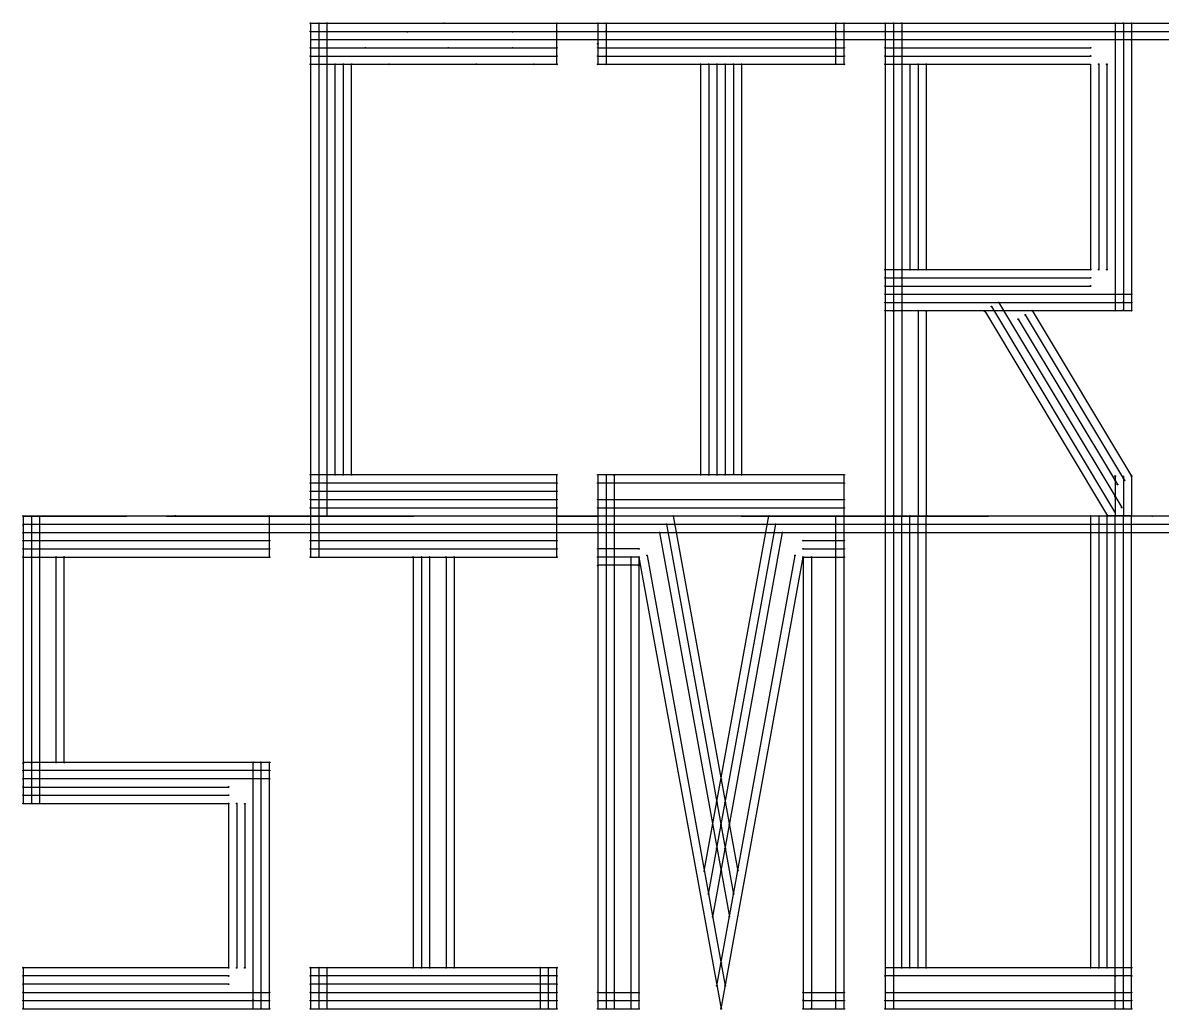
# Model space of a CAD drawing. Header units: inches. Extents: x 33 to 601, y 55 to 776.
# Drawn here: x 33.2 to 172, y 55.2 to 175.3 of the extents above; entities that cross this region are included whole.
import ezdxf

# ---------------------------------------------------------------- set-up
doc = ezdxf.new("R2010")
doc.units = ezdxf.units.IN
doc.header["$MEASUREMENT"] = 0
doc.layers.add('knots', color=255, linetype='Continuous', lineweight=30)
doc.layers.add('lettering', color=250, linetype='Continuous')

msp = doc.modelspace()

# ---------------------------------------------------------------- linework, layer by layer
at = {"layer": 'knots', "lineweight": 25}
for centre, radius in [((68.25, 175.29), 0.05), ((68.25, 175.29), 0.025), ((69.25, 175.29), 0.05), ((69.25, 175.29), 0.025), ((70.25, 175.29), 0.05), ((70.25, 175.29), 0.025), ((84.53, 175.29), 0.05), ((84.53, 175.29), 0.025), ((98.25, 175.29), 0.05), ((98.25, 175.29), 0.025), ((103.25, 175.29), 0.05), ((103.25, 175.29), 0.025), ((104.25, 175.29), 0.05), ((104.25, 175.29), 0.025), ((132.25, 175.29), 0.05), ((132.25, 175.29), 0.025), ((133.25, 175.29), 0.05), ((133.25, 175.29), 0.025), ((138.25, 175.29), 0.05), ((138.25, 175.29), 0.025), ((139.25, 175.29), 0.05), ((139.25, 175.29), 0.025), ((140.25, 175.29), 0.05), ((140.25, 175.29), 0.025), ((166.25, 175.29), 0.05), ((166.25, 175.29), 0.025), ((167.25, 175.29), 0.05), ((167.25, 175.29), 0.025), ((168.25, 175.29), 0.05), ((168.25, 175.29), 0.025), ((68.25, 174.29), 0.05), ((68.25, 174.29), 0.025), ((69.25, 174.24), 0.05), ((69.25, 174.24), 0.025), ((70.25, 174.29), 0.05), ((70.25, 174.29), 0.025), ((80.03, 174.24), 0.05), ((80.03, 174.24), 0.025), ((92.84, 174.24), 0.05), ((92.84, 174.24), 0.025), ((98.25, 174.29), 0.05), ((98.25, 174.29), 0.025), ((103.25, 174.29), 0.05), ((103.25, 174.29), 0.025), ((104.25, 174.34), 0.05), ((104.25, 174.34), 0.025), ((132.25, 174.29), 0.05), ((132.25, 174.29), 0.025), ((133.25, 174.29), 0.05), ((133.25, 174.29), 0.025), ((138.25, 174.29), 0.05), ((138.25, 174.29), 0.025), ((139.25, 174.29), 0.05), ((139.25, 174.29), 0.025), ((140.25, 174.34), 0.05), ((140.25, 174.34), 0.025), ((167.25, 174.29), 0.05), ((167.25, 174.29), 0.025), ((168.25, 174.29), 0.05), ((168.25, 174.29), 0.025), ((68.25, 172.29), 0.05), ((68.25, 172.29), 0.025), ((69.25, 173.29), 0.05), ((69.25, 172.29), 0.05), ((69.25, 173.29), 0.025), ((69.25, 172.29), 0.025), ((70.25, 173.29), 0.05), ((70.25, 172.29), 0.05), ((70.25, 173.29), 0.025), ((70.25, 172.29), 0.025), ((74.92, 172.29), 0.05), ((74.92, 172.29), 0.025), ((85.03, 172.29), 0.05), ((85.03, 172.29), 0.025), ((92.84, 172.29), 0.05), ((92.84, 172.29), 0.025), ((98.25, 173.29), 0.05), ((98.25, 172.29), 0.05), ((98.25, 173.29), 0.025), ((98.25, 172.29), 0.025), ((103.25, 173.29), 0.05), ((103.25, 172.79), 0.05), ((103.25, 172.29), 0.05), ((103.25, 173.29), 0.025), ((103.25, 172.79), 0.025), ((103.25, 172.29), 0.025), ((104.25, 173.29), 0.05), ((104.25, 172.29), 0.05), ((104.25, 173.29), 0.025), ((104.25, 172.29), 0.025), ((132.25, 173.34), 0.05), ((132.25, 172.29), 0.05), ((132.25, 173.34), 0.025), ((132.25, 172.29), 0.025), ((133.25, 173.29), 0.05), ((133.25, 172.29), 0.05), ((133.25, 173.29), 0.025), ((133.25, 172.29), 0.025), ((138.25, 173.29), 0.05), ((138.25, 172.29), 0.05), ((138.25, 173.29), 0.025), ((138.25, 172.29), 0.025), ((139.25, 172.29), 0.05), ((139.25, 172.29), 0.025), ((139.3, 173.29), 0.05), ((139.3, 173.29), 0.025), ((140.25, 173.29), 0.05), ((140.25, 172.29), 0.05), ((140.25, 173.29), 0.025), ((140.25, 172.29), 0.025), ((163.25, 172.29), 0.05), ((163.25, 172.29), 0.025), ((166.25, 173.29), 0.05), ((166.25, 173.29), 0.025), ((167.25, 173.29), 0.05), ((167.25, 173.29), 0.025), ((168.2, 173.29), 0.05), ((168.2, 173.29), 0.025), ((68.25, 171.29), 0.05), ((68.25, 171.29), 0.025), ((69.25, 171.29), 0.05), ((69.25, 171.29), 0.025), ((98.25, 171.29), 0.05), ((98.25, 171.29), 0.025), ((103.25, 171.29), 0.05), ((103.25, 171.29), 0.025), ((104.25, 171.29), 0.05), ((104.25, 171.29), 0.025), ((132.25, 171.29), 0.05), ((132.25, 171.29), 0.025), ((133.25, 171.29), 0.05), ((133.25, 171.29), 0.025), ((138.25, 171.29), 0.05), ((138.25, 171.29), 0.025), ((139.25, 171.29), 0.05), ((139.25, 171.29), 0.025), ((140.25, 171.29), 0.05), ((140.25, 171.29), 0.025), ((163.25, 171.29), 0.05), ((163.25, 171.29), 0.025), ((68.25, 170.29), 0.05), ((68.25, 170.29), 0.025), ((69.25, 170.24), 0.05), ((69.25, 170.24), 0.025), ((70.25, 170.29), 0.05), ((70.25, 170.29), 0.025), ((71.25, 170.29), 0.05), ((71.25, 170.29), 0.025), ((72.25, 170.29), 0.05), ((72.25, 170.29), 0.025), ((73.25, 170.29), 0.05), ((73.25, 170.29), 0.025), ((77.82, 170.29), 0.05), ((77.82, 170.29), 0.025), ((88.44, 170.29), 0.05), ((88.44, 170.29), 0.025), ((95.45, 170.29), 0.05), ((95.45, 170.29), 0.025), ((98.25, 170.29), 0.05), ((98.25, 170.29), 0.025), ((103.25, 170.29), 0.05), ((103.25, 170.29), 0.025), ((104.25, 170.29), 0.05), ((104.25, 170.29), 0.025), ((115.75, 170.29), 0.05), ((115.75, 170.29), 0.025), ((116.75, 170.29), 0.05), ((116.75, 170.29), 0.025), ((117.75, 170.29), 0.05), ((117.75, 170.29), 0.025), ((118.75, 170.29), 0.05), ((118.75, 170.29), 0.025), ((119.75, 170.29), 0.05), ((119.75, 170.29), 0.025), ((120.75, 170.29), 0.05), ((120.75, 170.29), 0.025), ((132.25, 170.29), 0.05), ((132.25, 170.29), 0.025), ((133.25, 170.29), 0.05), ((133.25, 170.29), 0.025), ((138.25, 170.29), 0.05), ((138.25, 170.29), 0.025), ((139.25, 170.24), 0.05), ((139.25, 170.24), 0.025), ((140.25, 170.29), 0.05), ((140.25, 170.29), 0.025), ((141.25, 170.24), 0.05), ((141.25, 170.24), 0.025), ((142.25, 170.29), 0.05), ((142.25, 170.29), 0.025), ((143.25, 170.29), 0.05), ((143.25, 170.29), 0.025), ((164.25, 170.29), 0.05), ((164.25, 170.29), 0.025), ((165.25, 170.29), 0.05), ((165.25, 170.24), 0.05), ((165.25, 170.29), 0.025), ((165.25, 170.24), 0.025), ((138.25, 145.29), 0.05), ((138.25, 145.29), 0.025), ((139.25, 145.29), 0.05), ((139.25, 145.29), 0.025), ((140.25, 145.29), 0.05), ((140.25, 145.29), 0.025), ((141.25, 145.29), 0.05), ((141.25, 145.29), 0.025), ((142.25, 145.29), 0.05), ((142.25, 145.29), 0.025), ((143.25, 145.29), 0.05), ((143.25, 145.29), 0.025), ((163.25, 145.29), 0.05), ((163.25, 145.29), 0.025), ((164.25, 145.29), 0.05), ((164.25, 145.29), 0.025), ((165.25, 145.29), 0.05), ((165.25, 145.29), 0.025), ((138.25, 144.29), 0.05), ((138.25, 143.29), 0.05), ((138.25, 144.29), 0.025), ((138.25, 143.29), 0.025), ((139.25, 144.29), 0.05), ((139.25, 143.29), 0.05), ((139.25, 144.29), 0.025), ((139.25, 143.29), 0.025), ((140.2, 144.29), 0.05), ((140.2, 144.29), 0.025), ((140.25, 143.29), 0.05), ((140.25, 143.29), 0.025), ((163.25, 144.29), 0.05), ((163.25, 143.29), 0.05), ((163.25, 144.29), 0.025), ((163.25, 143.29), 0.025), ((138.25, 142.29), 0.05), ((138.25, 142.29), 0.025), ((139.25, 142.29), 0.05), ((139.25, 142.29), 0.025), ((140.25, 142.29), 0.05), ((140.25, 142.29), 0.025), ((166.25, 142.29), 0.05), ((166.25, 142.29), 0.025), ((167.25, 142.29), 0.05), ((167.25, 142.29), 0.025), ((168.25, 142.29), 0.05), ((168.25, 142.29), 0.025), ((138.25, 141.29), 0.05), ((138.25, 140.29), 0.05), ((138.25, 141.29), 0.025), ((138.25, 140.29), 0.025), ((139.25, 141.29), 0.05), ((139.25, 140.24), 0.05), ((139.25, 141.29), 0.025), ((139.25, 140.24), 0.025), ((140.25, 141.29), 0.05), ((140.25, 140.29), 0.05), ((140.25, 141.29), 0.025), ((140.25, 140.29), 0.025), ((142.25, 140.29), 0.05), ((142.25, 140.29), 0.025), ((143.25, 140.24), 0.05), ((143.25, 140.24), 0.025), ((150.39, 140.19), 0.05), ((150.39, 140.19), 0.025), ((151.19, 140.8), 0.05), ((151.19, 140.8), 0.025), ((152.06, 141.29), 0.05), ((152.06, 141.29), 0.025), ((156.16, 140.29), 0.05), ((156.16, 140.29), 0.025), ((166.25, 141.29), 0.05), ((166.25, 140.29), 0.05), ((166.25, 141.29), 0.025), ((166.25, 140.29), 0.025), ((167.25, 141.34), 0.05), ((167.25, 140.34), 0.05), ((167.25, 141.34), 0.025), ((167.25, 140.34), 0.025), ((168.25, 141.29), 0.05), ((168.25, 140.29), 0.05), ((168.25, 141.29), 0.025), ((168.25, 140.29), 0.025), ((154.45, 139.26), 0.05), ((154.45, 139.26), 0.025), ((155.31, 139.77), 0.05), ((155.31, 139.77), 0.025), ((68.25, 120.29), 0.05), ((68.25, 120.29), 0.025), ((69.25, 120.29), 0.05), ((69.25, 120.29), 0.025), ((70.25, 120.29), 0.05), ((70.25, 120.29), 0.025), ((71.25, 120.29), 0.05), ((71.25, 120.29), 0.025), ((72.25, 120.29), 0.05), ((72.25, 120.29), 0.025), ((73.25, 120.29), 0.05), ((73.25, 120.29), 0.025), ((98.25, 120.29), 0.05), ((98.25, 120.29), 0.025), ((103.25, 120.29), 0.05), ((103.25, 120.29), 0.025), ((104.25, 120.29), 0.05), ((104.25, 120.29), 0.025), ((105.25, 120.24), 0.05), ((105.25, 120.24), 0.025), ((115.75, 120.29), 0.05), ((115.75, 120.29), 0.025), ((116.75, 120.29), 0.05), ((116.75, 120.29), 0.025), ((117.75, 120.29), 0.05), ((117.75, 120.29), 0.025), ((118.75, 120.29), 0.05), ((118.75, 120.29), 0.025), ((119.75, 120.34), 0.05), ((119.75, 120.34), 0.025), ((120.75, 120.29), 0.05), ((120.75, 120.29), 0.025), ((133.25, 120.29), 0.05), ((133.25, 120.29), 0.025), ((166.25, 120.15), 0.05), ((166.25, 119.59), 0.05), ((166.25, 120.15), 0.025), ((166.25, 119.59), 0.025), ((167.25, 120.1), 0.05), ((167.25, 119.87), 0.05), ((167.25, 120.1), 0.025), ((167.25, 119.87), 0.025), ((167.39, 119.63), 0.05), ((167.39, 119.63), 0.025), ((168.25, 120.15), 0.05), ((168.25, 120.15), 0.025), ((68.25, 119.29), 0.05), ((68.25, 118.29), 0.05), ((68.25, 119.29), 0.025), ((68.25, 118.29), 0.025), ((69.25, 119.29), 0.05), ((69.25, 118.29), 0.05), ((69.25, 119.29), 0.025), ((69.25, 118.29), 0.025), ((70.25, 119.29), 0.05), ((70.25, 118.29), 0.05), ((70.25, 119.29), 0.025), ((70.25, 118.29), 0.025), ((98.25, 119.29), 0.05), ((98.25, 118.29), 0.05), ((98.25, 119.29), 0.025), ((98.25, 118.29), 0.025), ((103.25, 119.29), 0.05), ((103.25, 119.29), 0.025), ((104.25, 119.29), 0.05), ((104.25, 119.29), 0.025), ((105.25, 119.29), 0.05), ((105.25, 119.29), 0.025), ((133.25, 119.29), 0.05), ((133.25, 119.29), 0.025), ((166.53, 119.12), 0.05), ((166.53, 119.12), 0.025), ((68.25, 117.29), 0.05), ((68.25, 117.29), 0.025), ((69.25, 117.29), 0.05), ((69.25, 117.29), 0.025), ((70.25, 117.29), 0.05), ((70.25, 117.29), 0.025), ((98.25, 117.29), 0.05), ((98.25, 117.29), 0.025), ((103.25, 117.29), 0.05), ((103.25, 117.29), 0.025), ((104.25, 117.29), 0.05), ((104.25, 117.29), 0.025), ((105.25, 117.29), 0.05), ((105.25, 117.24), 0.05), ((105.25, 117.29), 0.025), ((105.25, 117.24), 0.025), ((133.25, 117.29), 0.05), ((133.25, 117.29), 0.025), ((166.25, 117.65), 0.05), ((166.25, 117.65), 0.025), ((33.25, 115.29), 0.05), ((33.25, 115.29), 0.025), ((34.25, 115.24), 0.05), ((34.25, 115.24), 0.025), ((35.25, 115.21), 0.05), ((35.25, 115.21), 0.025), ((38.07, 115.26), 0.05), ((38.07, 115.26), 0.025), ((43.77, 115.26), 0.05), ((43.77, 115.26), 0.025), ((44.77, 115.26), 0.05), ((44.77, 115.26), 0.025), ((45.77, 115.26), 0.05), ((45.77, 115.26), 0.025), ((50.77, 115.26), 0.05), ((50.77, 115.26), 0.025), ((51.77, 115.31), 0.05), ((51.77, 115.31), 0.025), ((52.77, 115.26), 0.05), ((52.77, 115.26), 0.025), ((59.31, 115.26), 0.05), ((59.31, 115.26), 0.025), ((63.25, 115.29), 0.05), ((63.25, 115.29), 0.025), ((67.81, 115.26), 0.05), ((67.81, 115.26), 0.025), ((68.25, 116.29), 0.05), ((68.25, 115.29), 0.05), ((68.25, 115.29), 0.05), ((68.25, 116.29), 0.025), ((68.25, 115.29), 0.025), ((68.25, 115.29), 0.025), ((69.25, 115.29), 0.05), ((69.25, 115.29), 0.025), ((70.25, 116.29), 0.05), ((70.25, 116.29), 0.025), ((78.77, 115.26), 0.05), ((78.77, 115.26), 0.025), ((79.77, 115.26), 0.05), ((79.77, 115.26), 0.025), ((80.77, 115.26), 0.05), ((80.77, 115.26), 0.025), ((98.22, 115.29), 0.05), ((98.25, 116.29), 0.05), ((98.25, 115.29), 0.05), ((98.22, 115.29), 0.025), ((98.25, 116.29), 0.025), ((98.27, 115.26), 0.05), ((98.25, 115.29), 0.025), ((98.27, 115.26), 0.025), ((99.27, 115.26), 0.05), ((99.27, 115.26), 0.025), ((100.27, 115.26), 0.05), ((100.27, 115.26), 0.025), ((100.77, 115.26), 0.05), ((100.77, 115.26), 0.025), ((101.27, 115.26), 0.05), ((101.27, 115.26), 0.025), ((102.27, 115.26), 0.05), ((102.27, 115.26), 0.025), ((103.25, 116.29), 0.05), ((103.25, 115.29), 0.05), ((103.25, 115.29), 0.05), ((103.25, 116.29), 0.025), ((103.27, 115.26), 0.05), ((103.25, 115.29), 0.025), ((103.25, 115.29), 0.025), ((103.27, 115.26), 0.025), ((104.25, 116.29), 0.05), ((104.25, 115.29), 0.05), ((104.25, 116.29), 0.025), ((104.25, 115.29), 0.025), ((104.3, 115.29), 0.05), ((104.3, 115.29), 0.025), ((105.25, 115.29), 0.05), ((105.25, 115.29), 0.05), ((105.25, 115.29), 0.025), ((105.25, 115.29), 0.025), ((105.3, 116.29), 0.05), ((105.3, 116.29), 0.025), ((112.42, 115.29), 0.05), ((112.42, 115.29), 0.025), ((120.77, 115.26), 0.05), ((120.77, 115.26), 0.025), ((124.07, 115.29), 0.05), ((124.07, 115.29), 0.025), ((132.25, 115.29), 0.05), ((132.25, 115.29), 0.025), ((133.25, 116.29), 0.05), ((133.25, 115.29), 0.05), ((133.25, 115.24), 0.05), ((133.25, 116.29), 0.025), ((133.25, 115.29), 0.025), ((133.25, 115.24), 0.025), ((138.25, 115.29), 0.05), ((138.25, 115.29), 0.05), ((138.25, 115.29), 0.025), ((138.25, 115.29), 0.025), ((139.25, 115.34), 0.05), ((139.25, 115.29), 0.05), ((139.25, 115.34), 0.025), ((139.25, 115.29), 0.025), ((140.25, 115.29), 0.05), ((140.25, 115.29), 0.05), ((140.25, 115.29), 0.025), ((140.25, 115.29), 0.025), ((141.25, 115.29), 0.05), ((141.25, 115.29), 0.025), ((142.25, 115.29), 0.05), ((142.25, 115.29), 0.05), ((142.25, 115.29), 0.025), ((142.25, 115.29), 0.025), ((143.25, 115.34), 0.05), ((143.25, 115.29), 0.05), ((143.25, 115.34), 0.025), ((143.25, 115.29), 0.025), ((150.77, 115.26), 0.05), ((150.77, 115.26), 0.025), ((163.25, 115.29), 0.05), ((163.25, 115.29), 0.025), ((164.3, 115.29), 0.05), ((164.3, 115.29), 0.025), ((165.25, 115.29), 0.05), ((165.25, 115.29), 0.025), ((165.33, 115.29), 0.05), ((165.33, 115.29), 0.025), ((166.19, 115.8), 0.05), ((166.19, 115.8), 0.025), ((166.25, 115.29), 0.05), ((166.25, 115.26), 0.05), ((166.25, 115.29), 0.025), ((166.25, 115.26), 0.025), ((167.05, 116.32), 0.05), ((167.05, 116.32), 0.025), ((167.25, 115.29), 0.05), ((167.25, 115.29), 0.025), ((168.25, 115.29), 0.05), ((168.25, 115.29), 0.05), ((168.25, 115.29), 0.025), ((168.25, 115.29), 0.025), ((170.77, 115.26), 0.05), ((170.77, 115.26), 0.025), ((33.25, 114.19), 0.05), ((33.25, 114.19), 0.025), ((34.25, 114.24), 0.05), ((34.25, 114.24), 0.025), ((35.25, 114.29), 0.05), ((35.25, 114.29), 0.025), ((63.25, 114.29), 0.05), ((63.25, 114.29), 0.025), ((68.27, 114.29), 0.05), ((68.27, 114.29), 0.025), ((69.25, 114.29), 0.05), ((69.25, 114.29), 0.025), ((98.25, 114.29), 0.05), ((98.25, 114.29), 0.025), ((103.25, 114.29), 0.05), ((103.25, 114.29), 0.025), ((104.25, 114.29), 0.05), ((104.25, 114.29), 0.025), ((105.25, 114.29), 0.05), ((105.25, 114.29), 0.025), ((111.59, 114.29), 0.05), ((111.59, 114.29), 0.025), ((123.89, 114.29), 0.05), ((123.89, 114.29), 0.025), ((124.91, 114.29), 0.05), ((124.91, 114.29), 0.025), ((132.25, 114.29), 0.05), ((132.25, 114.29), 0.025), ((133.25, 114.29), 0.05), ((133.25, 114.29), 0.025), ((138.25, 114.31), 0.05), ((138.25, 114.31), 0.025), ((139.25, 114.29), 0.05), ((139.25, 114.29), 0.025), ((140.25, 114.29), 0.05), ((140.25, 114.29), 0.025), ((141.25, 114.29), 0.05), ((141.25, 114.29), 0.025), ((142.25, 114.29), 0.05), ((142.25, 114.29), 0.025), ((143.25, 114.29), 0.05), ((143.25, 114.29), 0.025), ((163.25, 114.29), 0.05), ((163.25, 114.29), 0.025), ((164.25, 114.29), 0.05), ((164.25, 114.29), 0.025), ((165.25, 114.29), 0.05), ((165.25, 114.29), 0.025), ((166.25, 114.29), 0.05), ((166.25, 114.29), 0.025), ((167.25, 114.29), 0.05), ((167.25, 114.29), 0.025), ((168.25, 114.29), 0.05), ((168.25, 114.29), 0.025), ((33.25, 113.24), 0.05), ((33.25, 113.24), 0.025), ((34.25, 113.29), 0.05), ((34.25, 113.29), 0.025), ((35.25, 113.24), 0.05), ((35.25, 113.24), 0.025), ((63.25, 113.29), 0.05), ((63.25, 113.29), 0.025), ((68.27, 113.29), 0.05), ((68.27, 113.29), 0.025), ((69.25, 113.29), 0.05), ((69.25, 113.29), 0.025), ((98.25, 113.29), 0.05), ((98.25, 113.29), 0.025), ((103.25, 113.29), 0.05), ((103.25, 113.29), 0.025), ((104.25, 113.29), 0.05), ((104.25, 113.29), 0.025), ((105.25, 113.29), 0.05), ((105.25, 113.29), 0.025), ((110.75, 113.29), 0.05), ((110.75, 113.29), 0.025), ((123.71, 113.29), 0.05), ((123.71, 113.29), 0.025), ((125.74, 113.29), 0.05), ((125.74, 113.29), 0.025), ((132.25, 113.29), 0.05), ((132.25, 113.29), 0.025), ((133.25, 113.29), 0.05), ((133.25, 113.29), 0.025), ((138.25, 113.29), 0.05), ((138.25, 113.29), 0.025), ((139.25, 113.29), 0.05), ((139.25, 113.29), 0.025), ((140.25, 113.29), 0.05), ((140.25, 113.29), 0.025), ((141.25, 113.29), 0.05), ((141.25, 113.29), 0.025), ((142.25, 113.29), 0.05), ((142.25, 113.29), 0.025), ((143.25, 113.29), 0.05), ((143.25, 113.29), 0.025), ((163.25, 113.29), 0.05), ((163.25, 113.29), 0.025), ((164.25, 113.29), 0.05), ((164.25, 113.29), 0.025), ((166.25, 113.29), 0.05), ((166.25, 113.29), 0.025), ((167.25, 113.29), 0.05), ((167.25, 113.29), 0.025), ((168.25, 113.29), 0.05), ((168.25, 113.29), 0.025), ((33.25, 112.29), 0.05), ((33.25, 111.29), 0.05), ((33.25, 112.29), 0.025), ((33.25, 111.29), 0.025), ((34.25, 112.24), 0.05), ((34.25, 111.29), 0.05), ((34.25, 112.24), 0.025), ((34.25, 111.29), 0.025), ((35.25, 112.29), 0.05), ((35.25, 111.34), 0.05), ((35.25, 112.29), 0.025), ((35.25, 111.34), 0.025), ((63.25, 112.29), 0.05), ((63.25, 111.29), 0.05), ((63.25, 112.29), 0.025), ((63.25, 111.29), 0.025), ((68.25, 112.29), 0.05), ((68.25, 111.29), 0.05), ((68.25, 112.29), 0.025), ((68.25, 111.29), 0.025), ((69.25, 112.29), 0.05), ((69.25, 111.29), 0.05), ((69.25, 112.29), 0.025), ((69.25, 111.29), 0.025), ((98.25, 112.29), 0.05), ((98.25, 111.29), 0.05), ((98.25, 112.29), 0.025), ((98.25, 111.29), 0.025), ((103.25, 111.29), 0.05), ((103.25, 111.29), 0.025), ((104.25, 111.29), 0.05), ((104.25, 111.29), 0.025), ((105.25, 111.29), 0.05), ((105.25, 111.29), 0.025), ((108.25, 111.29), 0.05), ((108.25, 111.29), 0.025), ((128.25, 112.29), 0.05), ((128.25, 111.29), 0.05), ((128.25, 112.29), 0.025), ((128.25, 111.29), 0.025), ((132.2, 111.29), 0.05), ((132.2, 111.29), 0.025), ((132.25, 112.29), 0.05), ((132.25, 112.29), 0.025), ((133.25, 112.29), 0.05), ((133.25, 111.29), 0.05), ((133.25, 112.29), 0.025), ((133.25, 111.29), 0.025), ((33.25, 110.29), 0.05), ((33.25, 110.29), 0.025), ((34.25, 110.29), 0.05), ((34.25, 110.29), 0.025), ((35.25, 110.29), 0.05), ((35.25, 110.29), 0.025), ((37.25, 110.29), 0.05), ((37.25, 110.29), 0.025), ((38.25, 110.29), 0.05), ((38.25, 110.29), 0.025), ((63.25, 110.29), 0.05), ((63.25, 110.29), 0.025), ((68.25, 110.29), 0.05), ((68.25, 110.29), 0.025), ((69.25, 110.29), 0.05), ((69.25, 110.29), 0.025), ((80.75, 110.29), 0.05), ((80.75, 110.29), 0.025), ((81.75, 110.29), 0.05), ((81.75, 110.29), 0.025), ((82.75, 110.29), 0.05), ((82.75, 110.29), 0.025), ((84.75, 110.29), 0.05), ((84.75, 110.29), 0.025), ((85.75, 110.29), 0.05), ((85.75, 110.29), 0.025), ((98.25, 110.29), 0.05), ((98.25, 110.29), 0.025), ((103.25, 110.29), 0.05), ((103.25, 110.29), 0.025), ((104.25, 110.29), 0.05), ((104.25, 110.29), 0.025), ((105.25, 110.29), 0.05), ((105.25, 110.29), 0.025), ((107.25, 110.29), 0.05), ((107.25, 110.29), 0.025), ((108.25, 110.29), 0.05), ((108.25, 110.29), 0.025), ((109.23, 110.47), 0.05), ((109.23, 110.47), 0.025), ((127.26, 110.47), 0.05), ((127.26, 110.47), 0.025), ((128.25, 110.29), 0.05), ((128.25, 110.29), 0.025), ((129.25, 110.29), 0.05), ((129.25, 110.29), 0.025), ((132.25, 110.29), 0.05), ((132.25, 110.29), 0.025), ((133.25, 110.29), 0.05), ((133.25, 110.29), 0.025), ((103.25, 109.24), 0.05), ((103.25, 109.24), 0.025), ((104.25, 109.29), 0.05), ((104.25, 109.29), 0.025), ((105.25, 109.29), 0.05), ((105.25, 109.29), 0.025), ((107.25, 109.29), 0.05), ((107.25, 109.29), 0.025), ((108.25, 109.24), 0.05), ((108.25, 109.24), 0.025), ((33.25, 85.19), 0.05), ((33.25, 85.19), 0.025), ((34.25, 85.24), 0.05), ((34.25, 85.24), 0.025), ((35.25, 85.29), 0.05), ((35.25, 85.29), 0.025), ((37.25, 85.29), 0.05), ((37.25, 85.29), 0.025), ((38.25, 85.29), 0.05), ((38.25, 85.29), 0.025), ((61.3, 85.29), 0.05), ((61.3, 85.29), 0.025), ((62.15, 85.29), 0.05), ((62.15, 85.29), 0.025), ((63.25, 85.29), 0.05), ((63.25, 85.29), 0.025), ((33.25, 84.29), 0.05), ((33.25, 83.29), 0.05), ((33.25, 84.29), 0.025), ((33.25, 83.29), 0.025), ((34.25, 84.29), 0.05), ((34.25, 83.29), 0.05), ((34.25, 84.29), 0.025), ((34.25, 83.29), 0.025), ((35.25, 84.29), 0.05), ((35.25, 83.29), 0.05), ((35.25, 84.29), 0.025), ((35.25, 83.29), 0.025), ((61.25, 84.29), 0.05), ((61.25, 83.29), 0.05), ((61.25, 84.29), 0.025), ((61.25, 83.29), 0.025), ((62.2, 84.29), 0.05), ((62.2, 84.29), 0.025), ((62.25, 83.29), 0.05), ((62.25, 83.29), 0.025), ((63.25, 84.29), 0.05), ((63.25, 83.29), 0.05), ((63.25, 84.29), 0.025), ((63.25, 83.29), 0.025), ((118.25, 83.24), 0.05), ((33.25, 82.29), 0.05), ((33.25, 82.29), 0.025), ((34.25, 82.29), 0.05), ((34.25, 82.29), 0.025), ((35.25, 82.29), 0.05), ((35.25, 82.29), 0.025), ((58.25, 82.29), 0.05), ((58.25, 82.29), 0.025), ((118.25, 83.24), 0.025), ((33.25, 81.29), 0.05), ((33.25, 81.29), 0.025), ((34.25, 81.29), 0.05), ((34.25, 81.29), 0.025), ((35.25, 81.29), 0.05), ((35.25, 81.29), 0.025), ((58.25, 81.29), 0.05), ((58.25, 81.29), 0.025), ((33.25, 80.29), 0.05), ((33.25, 80.29), 0.025), ((34.25, 80.29), 0.05), ((34.25, 80.29), 0.025), ((35.25, 80.29), 0.05), ((35.25, 80.29), 0.025), ((58.25, 80.29), 0.05), ((58.25, 80.29), 0.025), ((59.25, 80.29), 0.05), ((59.25, 80.29), 0.025), ((60.25, 80.24), 0.05), ((60.25, 80.24), 0.025), ((117.74, 80.44), 0.05), ((117.74, 80.44), 0.025), ((118.76, 80.42), 0.05), ((118.76, 80.42), 0.025), ((118.24, 77.7), 0.05), ((118.24, 77.7), 0.025), ((119.26, 77.7), 0.05), ((119.26, 77.7), 0.025), ((117.23, 77.65), 0.05), ((117.23, 77.65), 0.025), ((117.74, 74.85), 0.05), ((117.74, 74.85), 0.025), ((118.76, 74.8), 0.05), ((118.76, 74.8), 0.025), ((116.21, 72.06), 0.05), ((116.21, 72.06), 0.025), ((118.25, 72.06), 0.05), ((118.25, 72.06), 0.025), ((120.29, 72.11), 0.05), ((120.29, 72.11), 0.025), ((116.72, 69.26), 0.05), ((116.72, 69.26), 0.025), ((119.77, 69.26), 0.05), ((119.77, 69.26), 0.025), ((117.23, 66.47), 0.05), ((117.23, 66.47), 0.025), ((119.26, 66.52), 0.05), ((119.26, 66.52), 0.025), ((33.25, 60.29), 0.05), ((33.25, 60.29), 0.025), ((58.25, 60.29), 0.05), ((58.25, 60.29), 0.025), ((59.25, 60.29), 0.05), ((59.25, 60.29), 0.025), ((60.25, 60.29), 0.05), ((60.25, 60.29), 0.025), ((68.25, 60.29), 0.05), ((68.25, 60.29), 0.025), ((69.25, 60.29), 0.05), ((69.25, 60.29), 0.025), ((70.25, 60.29), 0.05), ((70.25, 60.29), 0.025), ((80.75, 60.29), 0.05), ((80.75, 60.29), 0.025), ((81.75, 60.29), 0.05), ((81.75, 60.29), 0.025), ((82.75, 60.29), 0.05), ((82.75, 60.29), 0.025), ((84.75, 60.29), 0.05), ((84.75, 60.29), 0.025), ((85.75, 60.29), 0.05), ((85.75, 60.29), 0.025), ((96.25, 60.29), 0.05), ((96.25, 60.29), 0.025), ((97.25, 60.29), 0.05), ((97.25, 60.29), 0.025), ((98.25, 60.29), 0.05), ((98.25, 60.29), 0.025), ((118.25, 60.88), 0.05), ((118.25, 60.88), 0.025), ((138.3, 60.29), 0.05), ((138.3, 60.29), 0.025), ((139.25, 60.29), 0.05), ((139.25, 60.29), 0.025), ((140.25, 60.29), 0.05), ((140.25, 60.29), 0.025), ((141.25, 60.29), 0.05), ((141.25, 60.29), 0.025), ((142.25, 60.29), 0.05), ((142.25, 60.29), 0.025), ((143.25, 60.29), 0.05), ((143.25, 60.29), 0.025), ((163.25, 60.29), 0.05), ((163.25, 60.29), 0.025), ((164.25, 60.29), 0.05), ((164.25, 60.29), 0.025), ((165.25, 60.29), 0.05), ((165.25, 60.29), 0.025), ((166.25, 60.29), 0.05), ((166.25, 60.29), 0.025), ((167.25, 60.29), 0.05), ((167.25, 60.29), 0.025), ((168.25, 60.29), 0.05), ((168.25, 60.29), 0.025), ((33.25, 59.29), 0.05), ((33.25, 58.29), 0.05), ((33.25, 59.29), 0.025), ((33.25, 58.29), 0.025), ((58.25, 59.29), 0.05), ((58.25, 58.29), 0.05), ((58.25, 59.29), 0.025), ((58.25, 58.29), 0.025), ((68.25, 59.29), 0.05), ((68.25, 58.29), 0.05), ((68.25, 59.29), 0.025), ((68.25, 58.29), 0.025), ((69.25, 59.29), 0.05), ((69.25, 58.29), 0.05), ((69.25, 59.29), 0.025), ((69.25, 58.29), 0.025), ((70.25, 59.29), 0.05), ((70.25, 58.29), 0.05), ((70.25, 59.29), 0.025), ((70.25, 58.29), 0.025), ((96.25, 59.29), 0.05), ((96.25, 58.29), 0.05), ((96.25, 59.29), 0.025), ((96.25, 58.29), 0.025), ((97.25, 59.29), 0.05), ((97.25, 58.29), 0.05), ((97.25, 59.29), 0.025), ((97.25, 58.29), 0.025), ((98.25, 59.29), 0.05), ((98.25, 58.29), 0.05), ((98.25, 59.29), 0.025), ((98.25, 58.29), 0.025), ((138.25, 59.29), 0.05), ((138.25, 59.29), 0.025), ((139.25, 59.29), 0.05), ((139.25, 59.29), 0.025), ((166.25, 59.24), 0.05), ((166.25, 59.24), 0.025), ((167.25, 59.29), 0.05), ((167.25, 59.29), 0.025), ((168.25, 59.29), 0.05), ((168.25, 59.29), 0.025), ((33.25, 57.29), 0.05), ((33.25, 57.29), 0.025), ((61.25, 57.29), 0.05), ((61.25, 57.29), 0.025), ((62.25, 57.29), 0.05), ((62.25, 57.29), 0.025), ((63.25, 57.29), 0.05), ((63.25, 57.29), 0.025), ((68.25, 57.29), 0.05), ((68.25, 57.29), 0.025), ((69.25, 57.29), 0.05), ((69.25, 57.29), 0.025), ((70.25, 57.29), 0.05), ((70.25, 57.29), 0.025), ((96.25, 57.29), 0.05), ((96.25, 57.29), 0.025), ((97.25, 57.29), 0.05), ((97.25, 57.29), 0.025), ((98.25, 57.29), 0.05), ((98.25, 57.29), 0.025), ((103.25, 57.29), 0.05), ((103.25, 57.29), 0.025), ((104.25, 57.29), 0.05), ((104.25, 57.29), 0.025), ((105.25, 57.29), 0.05), ((105.25, 57.29), 0.025), ((107.25, 57.29), 0.05), ((107.25, 57.29), 0.025), ((108.25, 57.24), 0.05), ((108.25, 57.24), 0.025), ((117.74, 58.08), 0.05), ((117.74, 58.08), 0.025), ((118.76, 58.08), 0.05), ((118.76, 58.08), 0.025), ((128.25, 57.29), 0.05), ((128.25, 57.29), 0.025), ((129.25, 57.29), 0.05), ((129.25, 57.29), 0.025), ((132.25, 57.29), 0.05), ((132.25, 57.29), 0.025), ((133.25, 57.29), 0.05), ((133.25, 57.29), 0.025), ((138.3, 57.29), 0.05), ((138.3, 57.29), 0.025), ((139.25, 57.29), 0.05), ((139.25, 57.29), 0.025), ((166.25, 57.29), 0.05), ((166.25, 57.29), 0.025), ((167.25, 57.29), 0.05), ((167.25, 57.29), 0.025), ((168.25, 57.29), 0.05), ((168.25, 57.29), 0.025), ((33.25, 56.29), 0.05), ((33.25, 56.29), 0.025), ((61.25, 56.34), 0.05), ((61.25, 56.34), 0.025), ((62.25, 56.29), 0.05), ((62.25, 56.29), 0.025), ((63.2, 56.29), 0.05), ((63.2, 56.29), 0.025), ((68.25, 56.29), 0.05), ((68.25, 56.29), 0.025), ((69.25, 56.29), 0.05), ((69.25, 56.29), 0.025), ((70.25, 56.29), 0.05), ((70.25, 56.29), 0.025), ((96.25, 56.29), 0.05), ((96.25, 56.29), 0.025), ((97.25, 56.29), 0.05), ((97.25, 56.29), 0.025), ((98.25, 56.29), 0.05), ((98.25, 56.29), 0.025), ((103.25, 56.24), 0.05), ((103.25, 56.24), 0.025), ((104.25, 56.29), 0.05), ((104.25, 56.29), 0.025), ((105.25, 56.34), 0.05), ((105.25, 56.34), 0.025), ((107.25, 56.29), 0.05), ((107.25, 56.29), 0.025), ((108.25, 56.29), 0.05), ((108.25, 56.29), 0.025), ((128.25, 56.34), 0.05), ((128.25, 56.34), 0.025), ((129.25, 56.29), 0.05), ((129.25, 56.29), 0.025), ((132.25, 56.29), 0.05), ((132.25, 56.29), 0.025), ((133.25, 56.29), 0.05), ((133.25, 56.29), 0.025), ((138.25, 56.29), 0.05), ((138.25, 56.29), 0.025), ((139.25, 56.29), 0.05), ((139.25, 56.29), 0.025), ((166.25, 56.29), 0.05), ((166.25, 56.29), 0.025), ((167.25, 56.29), 0.05), ((167.25, 56.29), 0.025), ((168.25, 56.29), 0.05), ((168.25, 56.29), 0.025), ((33.25, 55.29), 0.05), ((33.25, 55.29), 0.025), ((61.25, 55.29), 0.05), ((61.25, 55.29), 0.025), ((62.25, 55.29), 0.05), ((62.25, 55.29), 0.025), ((63.25, 55.29), 0.05), ((63.25, 55.29), 0.025), ((68.25, 55.29), 0.05), ((68.25, 55.29), 0.025), ((69.25, 55.29), 0.05), ((69.25, 55.29), 0.025), ((70.25, 55.29), 0.05), ((70.25, 55.29), 0.025), ((96.25, 55.29), 0.05), ((96.25, 55.29), 0.025), ((97.25, 55.29), 0.05), ((97.25, 55.29), 0.025), ((98.25, 55.29), 0.05), ((98.25, 55.29), 0.025), ((103.25, 55.29), 0.05), ((103.25, 55.29), 0.025), ((104.25, 55.29), 0.05), ((104.25, 55.29), 0.025), ((105.25, 55.29), 0.05), ((105.25, 55.29), 0.025), ((107.25, 55.29), 0.05), ((107.25, 55.29), 0.025), ((108.25, 55.29), 0.05), ((108.25, 55.29), 0.025), ((118.25, 55.29), 0.05), ((118.25, 55.29), 0.025), ((128.25, 55.29), 0.05), ((128.25, 55.29), 0.025), ((129.25, 55.33), 0.05), ((129.25, 55.33), 0.025), ((132.22, 55.29), 0.05), ((132.22, 55.29), 0.025), ((133.25, 55.29), 0.05), ((133.25, 55.29), 0.025), ((138.25, 55.29), 0.05), ((138.25, 55.29), 0.025), ((139.25, 55.29), 0.05), ((139.25, 55.29), 0.025), ((166.25, 55.29), 0.05), ((166.25, 55.29), 0.025), ((167.25, 55.34), 0.05), ((167.25, 55.34), 0.025), ((168.25, 55.29), 0.05), ((168.25, 55.29), 0.025)]:
    msp.add_circle(centre, radius, dxfattribs=at)
at = {"layer": 'lettering', "lineweight": 25}
for p, q in [((68.25, 175.29), (308.25, 175.29)), ((68.25, 175.29), (68.25, 115.29)), ((69.25, 175.29), (69.25, 115.29)), ((70.25, 175.29), (70.25, 115.29)), ((98.25, 170.29), (98.25, 175.29)), ((103.25, 175.29), (103.25, 170.29)), ((104.25, 175.29), (104.25, 170.29)), ((132.25, 170.29), (132.25, 175.29)), ((133.25, 170.29), (133.25, 175.29)), ((138.25, 175.29), (138.25, 115.29)), ((139.25, 175.29), (139.25, 115.29)), ((140.25, 175.29), (140.25, 115.29)), ((166.25, 175.29), (166.25, 140.29)), ((167.25, 175.29), (167.25, 140.29)), ((168.25, 175.29), (168.25, 140.29)), ((68.25, 174.29), (308.25, 174.29)), ((68.25, 173.29), (308.25, 173.29)), ((68.25, 172.29), (98.25, 172.29)), ((103.25, 172.29), (115.75, 172.29)), ((115.75, 172.29), (133.25, 172.29)), ((138.25, 172.29), (163.25, 172.29)), ((68.25, 171.29), (98.25, 171.29)), ((103.25, 171.29), (115.75, 171.29)), ((115.75, 171.29), (133.25, 171.29)), ((138.25, 171.29), (163.25, 171.29)), ((68.25, 170.29), (98.25, 170.29)), ((71.25, 120.29), (71.25, 170.29)), ((72.25, 120.29), (72.25, 170.29)), ((73.25, 120.29), (73.25, 170.29)), ((103.25, 170.29), (115.75, 170.29)), ((115.75, 170.29), (115.75, 120.29)), ((115.75, 170.29), (133.25, 170.29)), ((116.75, 170.29), (116.75, 120.29)), ((117.75, 170.29), (117.75, 120.29)), ((118.75, 170.29), (118.75, 120.29)), ((119.75, 170.29), (119.75, 120.29)), ((120.75, 170.29), (120.75, 120.29)), ((138.25, 170.29), (163.25, 170.29)), ((141.25, 170.29), (141.25, 145.29)), ((142.25, 170.29), (142.25, 145.29)), ((143.25, 170.29), (143.25, 145.29)), ((163.25, 170.29), (163.25, 145.29)), ((164.25, 170.29), (164.25, 145.29)), ((165.25, 170.29), (165.25, 145.29)), ((138.25, 145.29), (163.25, 145.29)), ((138.25, 145.29), (163.25, 145.29)), ((138.25, 144.29), (163.25, 144.29)), ((138.25, 143.29), (163.25, 143.29)), ((138.25, 142.29), (168.25, 142.29)), ((138.25, 141.29), (168.25, 141.29)), ((138.25, 140.29), (168.25, 140.29)), ((142.25, 140.29), (142.25, 115.29)), ((143.25, 140.29), (143.25, 115.29)), ((143.25, 140.29), (143.25, 115.29)), ((150.33, 140.29), (165.33, 115.29)), ((151.19, 140.8), (166.19, 115.8)), ((152.05, 141.32), (167.05, 116.32)), ((156.16, 140.29), (168.25, 120.15)), ((154.45, 139.26), (166.53, 119.12)), ((155.31, 139.77), (167.39, 119.63)), ((155.31, 139.77), (167.39, 119.63)), ((98.25, 120.29), (68.25, 120.29)), ((98.25, 115.29), (98.25, 120.29)), ((103.25, 120.29), (103.25, 115.29)), ((133.25, 120.29), (103.25, 120.29)), ((104.25, 120.29), (104.25, 115.29)), ((105.25, 120.29), (105.25, 115.29)), ((133.25, 115.29), (133.25, 120.29)), ((166.25, 120.15), (166.25, 115.29)), ((167.25, 120.15), (167.25, 115.29)), ((168.25, 120.15), (168.25, 115.29)), ((98.25, 119.29), (68.25, 119.29)), ((98.25, 118.29), (68.25, 118.29)), ((133.25, 119.29), (103.25, 119.29)), ((68.25, 117.29), (98.25, 117.29)), ((103.25, 117.29), (133.25, 117.29)), ((33.2, 115.26), (45.77, 115.26)), ((33.25, 115.29), (343.25, 115.29)), ((33.25, 115.29), (33.25, 80.29)), ((34.25, 115.29), (34.25, 80.29)), ((35.25, 115.29), (35.25, 80.29)), ((50.77, 115.26), (80.77, 115.26)), ((63.25, 110.29), (63.25, 115.29)), ((68.25, 116.29), (98.25, 116.29)), ((68.25, 115.29), (98.25, 115.29)), ((68.25, 115.29), (68.25, 110.29)), ((69.25, 115.29), (69.25, 110.29)), ((98.25, 110.29), (98.25, 115.29)), ((98.27, 115.26), (103.27, 115.26)), ((103.25, 116.29), (133.25, 116.29)), ((103.25, 115.29), (133.25, 115.29)), ((103.25, 115.29), (103.25, 55.29)), ((104.25, 115.29), (104.25, 55.29)), ((105.25, 115.29), (105.25, 55.29)), ((112.42, 115.29), (120.28, 72.06)), ((116.21, 72.06), (124.07, 115.29)), ((120.77, 115.26), (150.77, 115.26)), ((132.25, 55.29), (132.25, 115.29)), ((133.25, 55.29), (133.25, 115.29)), ((138.25, 115.29), (138.25, 55.29)), ((138.25, 115.29), (143.25, 115.29)), ((139.25, 115.29), (139.25, 55.29)), ((140.25, 60.29), (140.25, 115.29)), ((141.25, 60.29), (141.25, 115.29)), ((142.25, 60.29), (142.25, 115.29)), ((143.25, 60.29), (143.25, 115.29)), ((163.25, 115.29), (163.25, 60.29)), ((164.25, 115.29), (164.25, 60.29)), ((165.25, 115.29), (165.25, 60.29)), ((168.25, 115.29), (165.33, 115.29)), ((166.25, 55.29), (166.25, 115.29)), ((167.25, 55.29), (167.25, 115.29)), ((168.25, 55.29), (168.25, 115.29)), ((33.25, 114.29), (343.25, 114.29)), ((111.59, 114.29), (119.77, 69.26)), ((116.72, 69.26), (124.91, 114.29)), ((33.25, 113.29), (343.25, 113.29)), ((33.25, 113.29), (63.25, 113.29)), ((68.25, 113.29), (80.75, 113.29)), ((80.75, 113.29), (98.25, 113.29)), ((110.75, 113.29), (119.26, 66.47)), ((117.23, 66.47), (125.74, 113.29)), ((33.25, 112.29), (63.25, 112.29)), ((33.25, 111.29), (63.25, 111.29)), ((68.25, 112.29), (80.75, 112.29)), ((68.25, 111.29), (80.75, 111.29)), ((80.75, 112.29), (98.25, 112.29)), ((80.75, 112.29), (98.25, 112.29)), ((80.75, 112.29), (98.25, 112.29)), ((80.75, 111.29), (98.25, 111.29)), ((108.25, 111.29), (103.25, 111.29)), ((128.25, 112.29), (133.25, 112.29)), ((128.25, 111.29), (133.25, 111.29)), ((33.25, 110.29), (63.25, 110.29)), ((37.25, 85.29), (37.25, 110.29)), ((38.25, 85.29), (38.25, 110.29)), ((68.25, 110.29), (80.75, 110.29)), ((80.75, 110.29), (80.75, 60.29)), ((80.75, 110.29), (98.25, 110.29)), ((81.75, 110.29), (81.75, 60.29)), ((82.75, 110.29), (82.75, 60.29)), ((84.75, 110.29), (84.75, 60.29)), ((85.75, 110.29), (85.75, 60.29)), ((108.25, 110.29), (103.25, 110.29)), ((107.25, 110.29), (107.25, 55.29)), ((108.25, 110.29), (108.25, 55.29)), ((108.25, 110.29), (118.25, 55.29)), ((109.23, 110.47), (118.76, 58.08)), ((117.74, 58.08), (127.26, 110.47)), ((118.25, 55.29), (128.25, 110.29)), ((128.25, 110.29), (133.25, 110.29)), ((128.25, 110.29), (128.25, 55.29)), ((129.25, 110.29), (129.25, 55.29)), ((108.25, 109.29), (103.25, 109.29)), ((63.25, 85.29), (33.25, 85.29)), ((61.25, 55.29), (61.25, 85.29)), ((62.25, 55.29), (62.25, 85.29)), ((63.25, 55.29), (63.25, 85.29)), ((63.25, 84.29), (33.25, 84.29)), ((63.25, 83.29), (33.25, 83.29)), ((33.25, 82.29), (58.25, 82.29)), ((33.25, 81.29), (58.25, 81.29)), ((33.25, 80.29), (58.25, 80.29)), ((58.25, 80.29), (58.25, 60.29)), ((59.25, 80.29), (59.25, 60.29)), ((60.25, 80.29), (60.25, 60.29)), ((33.25, 60.29), (33.25, 55.29)), ((58.25, 60.29), (33.25, 60.29)), ((98.25, 60.29), (68.25, 60.29)), ((68.25, 60.29), (68.25, 55.29)), ((69.25, 60.29), (69.25, 55.29)), ((70.25, 60.29), (70.25, 55.29)), ((96.25, 55.29), (96.25, 60.29)), ((97.25, 55.29), (97.25, 60.29)), ((98.25, 55.29), (98.25, 60.29)), ((168.25, 60.29), (138.25, 60.29)), ((58.25, 59.29), (33.25, 59.29)), ((98.25, 59.29), (68.25, 59.29)), ((168.25, 59.29), (138.25, 59.29)), ((58.25, 58.29), (33.25, 58.29)), ((33.25, 57.29), (63.25, 57.29)), ((98.25, 58.29), (68.25, 58.29)), ((68.25, 57.29), (98.25, 57.29)), ((103.25, 57.29), (108.25, 57.29)), ((128.25, 57.29), (133.25, 57.29)), ((138.25, 57.29), (168.25, 57.29)), ((33.25, 56.29), (63.25, 56.29)), ((68.25, 56.29), (98.25, 56.29)), ((103.25, 56.29), (108.25, 56.29)), ((128.25, 56.29), (133.25, 56.29)), ((138.25, 56.29), (168.25, 56.29)), ((33.25, 55.29), (63.25, 55.29)), ((68.25, 55.29), (98.25, 55.29)), ((103.25, 55.29), (108.25, 55.29)), ((128.25, 55.29), (133.25, 55.29)), ((138.25, 55.29), (168.25, 55.29))]:
    msp.add_line(p, q, dxfattribs=at)

doc.saveas('drawing.dxf')
